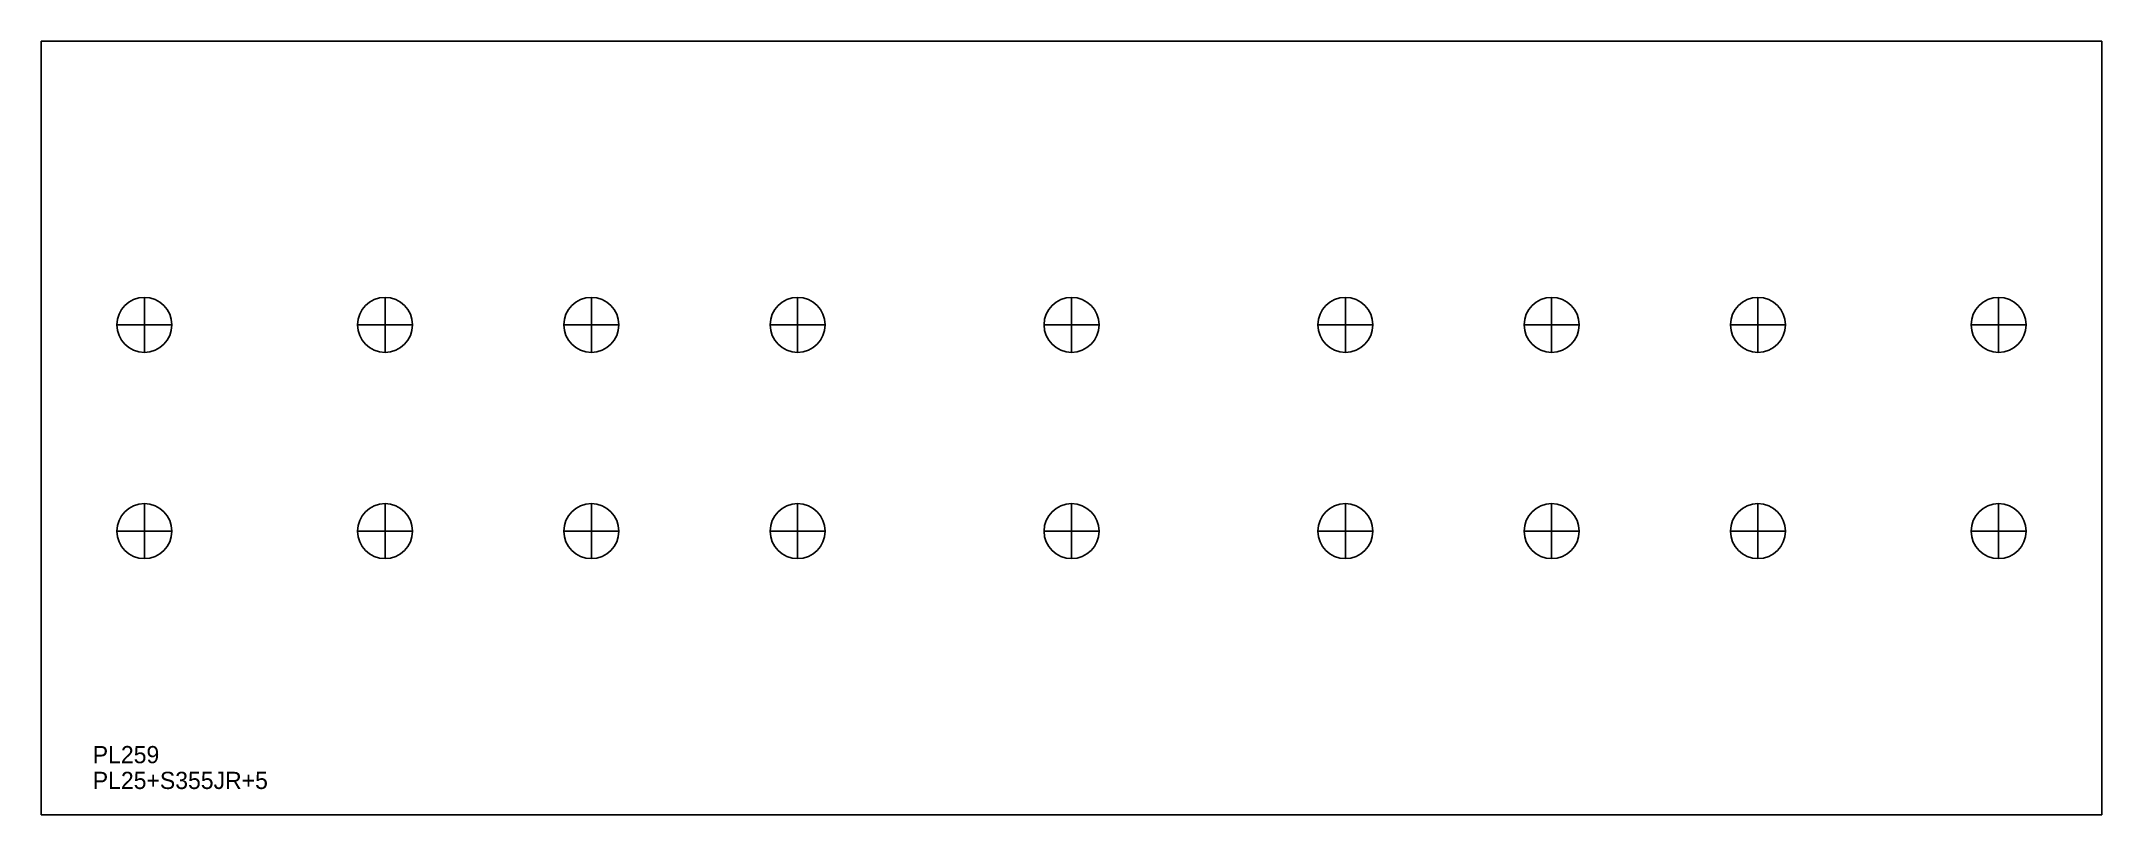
# Model space of a CAD drawing. Extents: x 0 to 1199, y 0 to 450.
import ezdxf

# ---------------------------------------------------------------- set-up
doc = ezdxf.new("R2010")
doc.units = 0
for name, color, linetype in [('30', 7, 'CONTINUOUS'), ('CUT', 7, 'CONTINUOUS'), ('SCRIBE', 3, 'CONTINUOUS'), ('TEXT', 7, 'CONTINUOUS')]:
    doc.layers.add(name, color=color, linetype=linetype)

msp = doc.modelspace()

# ---------------------------------------------------------------- linework, layer by layer
at = {"layer": '30', "color": 7, "linetype": 'CONTINUOUS'}
for p, q in [((60, 269), (60, 301)), ((200, 269), (200, 301)), ((320, 269), (320, 301)), ((440, 269), (440, 301)), ((599.34, 269), (599.34, 301)), ((758.61, 269), (758.61, 301)), ((878.61, 269), (878.61, 301)), ((998.61, 269), (998.61, 301)), ((1138.61, 269), (1138.61, 301)), ((44, 285), (76, 285)), ((184, 285), (216, 285)), ((304, 285), (336, 285)), ((424, 285), (456, 285)), ((583.34, 285), (615.34, 285)), ((742.61, 285), (774.61, 285)), ((862.61, 285), (894.61, 285)), ((982.61, 285), (1014.61, 285)), ((1122.61, 285), (1154.61, 285)), ((60, 149), (60, 181)), ((200, 149), (200, 181)), ((320, 149), (320, 181)), ((440, 149), (440, 181)), ((599.34, 149), (599.34, 181)), ((758.61, 149), (758.61, 181)), ((878.61, 149), (878.61, 181)), ((998.61, 149), (998.61, 181)), ((1138.61, 149), (1138.61, 181)), ((44, 165), (76, 165)), ((184, 165), (216, 165)), ((304, 165), (336, 165)), ((424, 165), (456, 165)), ((583.34, 165), (615.34, 165)), ((742.61, 165), (774.61, 165)), ((862.61, 165), (894.61, 165)), ((982.61, 165), (1014.61, 165)), ((1122.61, 165), (1154.61, 165))]:
    msp.add_line(p, q, dxfattribs=at)
for points in [[(60, 301, 1), (60, 269, 1)], [(200, 301, 1), (200, 269, 1)], [(320, 301, 1), (320, 269, 1)], [(440, 301, 1), (440, 269, 1)], [(599.34, 301, 1), (599.34, 269, 1)], [(758.61, 301, 1), (758.61, 269, 1)], [(878.61, 301, 1), (878.61, 269, 1)], [(998.61, 301, 1), (998.61, 269, 1)], [(1138.61, 301, 1), (1138.61, 269, 1)], [(60, 181, 1), (60, 149, 1)], [(200, 181, 1), (200, 149, 1)], [(320, 181, 1), (320, 149, 1)], [(440, 181, 1), (440, 149, 1)], [(599.34, 181, 1), (599.34, 149, 1)], [(758.61, 181, 1), (758.61, 149, 1)], [(878.61, 181, 1), (878.61, 149, 1)], [(998.61, 181, 1), (998.61, 149, 1)], [(1138.61, 181, 1), (1138.61, 149, 1)]]:
    msp.add_lwpolyline(points, format="xyb", close=True, dxfattribs=at)
at = {"layer": 'CUT', "color": 7, "linetype": 'CONTINUOUS'}
msp.add_lwpolyline([(0, 0), (0, 450), (1198.61, 450), (1198.61, 0)], close=True, dxfattribs=at)

# ---------------------------------------------------------------- texts
at = {"layer": 'SCRIBE', "color": 3}
msp.add_text('PL259', height=10, dxfattribs=at).set_placement((30, 30))
at = {"layer": 'TEXT', "color": 7}
msp.add_text('PL25+S355JR+5', height=10, dxfattribs=at).set_placement((30, 15))

doc.saveas('drawing.dxf')
